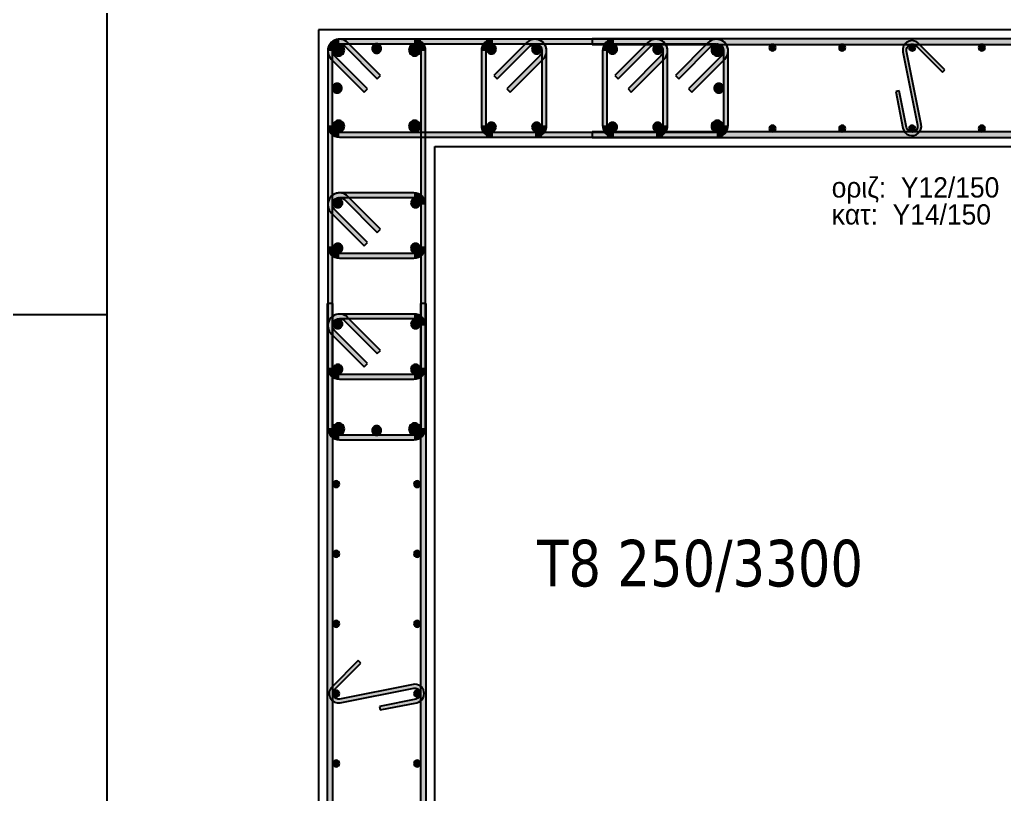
# Model space of a CAD drawing. Header units: millimetres. Extents: x -2171 to 1563, y -1758 to -1505.
# Drawn here: x -623.54 to -612.97, y -1612.28 to -1603.96 of the extents above; entities that cross this region are included whole.
import ezdxf

# ---------------------------------------------------------------- set-up
doc = ezdxf.new("R2010")
doc.units = ezdxf.units.MM
for name, color, linetype in [('Col_Det', 7, 'Continuous'), ('Col_Det_Fill', 7, 'Continuous'), ('Geo_Col_Pro_1', 7, 'Continuous'), ('pinakaki', 153, 'Continuous')]:
    doc.layers.add(name, color=color, linetype=linetype)
doc.styles.add('S1Arl22_b_934_161', font='arial.ttf', dxfattribs={"width": 0.933629, "height": 0.002175})
doc.styles.get("Standard").update_dxf_attribs({"font": 'tahoma.ttf'})

msp = doc.modelspace()

# ---------------------------------------------------------------- hatches: boundary and pattern name
at = {"layer": 'Col_Det_Fill'}
for color, points in [(252, [(-620.0562, -1604.2443), (-620.0209, -1604.2089, 0.6681786), (-620.2343, -1604.2973), (-620.1843, -1604.2973, -0.6681786)]), (252, [(-620.1093, -1604.2223), (-620.1093, -1604.1723, 0.6681786), (-620.1977, -1604.3857), (-620.1623, -1604.3504, -0.6681786)]), (252, [(-620.1093, -1604.2223), (-620.1093, -1604.1723, 0.4142136), (-620.2343, -1604.2973), (-620.1843, -1604.2973, -0.4142136)]), (12, [(-620.1181, -1604.226, 0.4142136), (-620.1806, -1604.2885, 0.4142136), (-620.1181, -1604.351, 0.4142136), (-620.0556, -1604.2885, 0.4142136)]), (252, [(-619.3093, -1604.2223), (-619.3093, -1604.1723), (-620.1093, -1604.1723), (-620.1093, -1604.2223)]), (252, [(-616.0593, -1604.2223), (-616.0593, -1604.1723), (-620.1093, -1604.1723), (-620.1093, -1604.2223)]), (252, [(-619.7027, -1604.5978), (-619.6673, -1604.5625), (-620.0209, -1604.2089), (-620.0562, -1604.2443)]), (133, [(-619.7093, -1604.2223, 0.4142136), (-619.7593, -1604.2723, 0.4142136), (-619.7093, -1604.3223, 0.4142136), (-619.6593, -1604.2723, 0.4142136)]), (12, [(-619.3004, -1604.226, 0.4142136), (-619.3629, -1604.2885, 0.4142136), (-619.3004, -1604.351, 0.4142136), (-619.2379, -1604.2885, 0.4142136)]), (252, [(-619.2343, -1604.2973), (-619.1843, -1604.2973, 0.4142136), (-619.3093, -1604.1723), (-619.3093, -1604.2223, -0.4142136)]), (252, [(-618.4593, -1604.2223), (-618.4593, -1604.1723, 0.4142136), (-618.5843, -1604.2973), (-618.5343, -1604.2973, -0.4142136)]), (56, [(-618.477, -1604.2297, 0.4142136), (-618.527, -1604.2797, 0.4142136), (-618.477, -1604.3297, 0.4142136), (-618.427, -1604.2797, 0.4142136)]), (252, [(-618.0093, -1604.2223), (-618.0093, -1604.1723), (-618.4593, -1604.1723), (-618.4593, -1604.2223)]), (252, [(-618.0623, -1604.2443), (-618.0977, -1604.2089), (-618.4512, -1604.5625), (-618.4159, -1604.5978)]), (252, [(-617.9343, -1604.2973), (-617.8843, -1604.2973, 0.6681786), (-618.0977, -1604.2089), (-618.0623, -1604.2443, -0.6681786)]), (56, [(-617.9916, -1604.2297, 0.4142136), (-618.0416, -1604.2797, 0.4142136), (-617.9916, -1604.3297, 0.4142136), (-617.9416, -1604.2797, 0.4142136)]), (252, [(-617.9562, -1604.3504), (-617.9209, -1604.3857, 0.6681786), (-618.0093, -1604.1723), (-618.0093, -1604.2223, -0.6681786)]), (252, [(-610.5223, -1604.2273), (-610.5223, -1604.1673), (-617.3962, -1604.1673), (-617.3962, -1604.2273)]), (252, [(-617.1593, -1604.2223), (-617.1593, -1604.1723, 0.4142136), (-617.2843, -1604.2973), (-617.2343, -1604.2973, -0.4142136)]), (56, [(-617.177, -1604.2297, 0.4142136), (-617.227, -1604.2797, 0.4142136), (-617.177, -1604.3297, 0.4142136), (-617.127, -1604.2797, 0.4142136)]), (252, [(-616.7093, -1604.2223), (-616.7093, -1604.1723), (-617.1593, -1604.1723), (-617.1593, -1604.2223)]), (252, [(-616.7623, -1604.2443), (-616.7977, -1604.2089), (-617.1512, -1604.5625), (-617.1159, -1604.5978)]), (252, [(-616.6343, -1604.2973), (-616.5843, -1604.2973, 0.6681786), (-616.7977, -1604.2089), (-616.7623, -1604.2443, -0.6681786)]), (56, [(-616.6916, -1604.2297, 0.4142136), (-616.7416, -1604.2797, 0.4142136), (-616.6916, -1604.3297, 0.4142136), (-616.6416, -1604.2797, 0.4142136)]), (252, [(-616.6562, -1604.3504), (-616.6209, -1604.3857, 0.6681786), (-616.7093, -1604.1723), (-616.7093, -1604.2223, -0.6681786)]), (252, [(-616.1123, -1604.2443), (-616.1477, -1604.2089), (-616.5012, -1604.5625), (-616.4659, -1604.5978)]), (252, [(-615.9843, -1604.2973), (-615.9343, -1604.2973, 0.6681786), (-616.1477, -1604.2089), (-616.1123, -1604.2443, -0.6681786)]), (12, [(-616.0504, -1604.226, 0.4142136), (-616.1129, -1604.2885, 0.4142136), (-616.0504, -1604.351, 0.4142136), (-615.9879, -1604.2885, 0.4142136)]), (252, [(-616.0062, -1604.3504), (-615.9709, -1604.3857, 0.6681786), (-616.0593, -1604.1723), (-616.0593, -1604.2223, -0.6681786)]), (133, [(-615.4939, -1604.2623, 0.4142136), (-615.4589, -1604.2973, 0.4142136), (-615.4239, -1604.2623, 0.4142136), (-615.4589, -1604.2273, 0.4142136)]), (133, [(-614.7441, -1604.2623, 0.4142136), (-614.7091, -1604.2973, 0.4142136), (-614.6741, -1604.2623, 0.4142136), (-614.7091, -1604.2273, 0.4142136)]), (252, [(-614.0574, -1604.3068), (-614.0181, -1604.299, -0.741663), (-613.9169, -1604.2449), (-613.8886, -1604.2166, 0.741663)]), (133, [(-613.9943, -1604.2623, 0.4142136), (-613.9593, -1604.2973, 0.4142136), (-613.9243, -1604.2623, 0.4142136), (-613.9593, -1604.2273, 0.4142136)]), (252, [(-613.8886, -1604.2166), (-613.9169, -1604.2449), (-613.634, -1604.5277), (-613.6057, -1604.4995)]), (133, [(-613.2445, -1604.2623, 0.4142136), (-613.2095, -1604.2973, 0.4142136), (-613.1745, -1604.2623, 0.4142136), (-613.2095, -1604.2273, 0.4142136)]), (252, [(-620.1843, -1604.2973), (-620.2343, -1604.2973), (-620.2343, -1608.3473), (-620.1843, -1608.3473)]), (252, [(-620.1843, -1604.2973), (-620.2343, -1604.2973), (-620.2343, -1605.0973), (-620.1843, -1605.0973)]), (252, [(-620.1623, -1604.3504), (-620.1977, -1604.3857), (-619.8441, -1604.7393), (-619.8088, -1604.7039)]), (252, [(-619.2343, -1608.3473), (-619.1843, -1608.3473), (-619.1843, -1604.2973), (-619.2343, -1604.2973)]), (252, [(-618.5343, -1604.2973), (-618.5843, -1604.2973), (-618.5843, -1605.0973), (-618.5343, -1605.0973)]), (252, [(-618.3098, -1604.7039), (-618.2744, -1604.7393), (-617.9209, -1604.3857), (-617.9562, -1604.3504)]), (252, [(-617.9343, -1605.0973), (-617.8843, -1605.0973), (-617.8843, -1604.2973), (-617.9343, -1604.2973)]), (252, [(-617.2343, -1604.2973), (-617.2843, -1604.2973), (-617.2843, -1605.0973), (-617.2343, -1605.0973)]), (252, [(-617.0098, -1604.7039), (-616.9744, -1604.7393), (-616.6209, -1604.3857), (-616.6562, -1604.3504)]), (252, [(-616.6343, -1605.0973), (-616.5843, -1605.0973), (-616.5843, -1604.2973), (-616.6343, -1604.2973)]), (252, [(-616.3598, -1604.7039), (-616.3244, -1604.7393), (-615.9709, -1604.3857), (-616.0062, -1604.3504)]), (252, [(-615.9843, -1605.0973), (-615.9343, -1605.0973), (-615.9343, -1604.2973), (-615.9843, -1604.2973)]), (252, [(-613.9004, -1605.0956), (-613.8612, -1605.0878), (-614.0181, -1604.299), (-614.0574, -1604.3068)]), (133, [(-620.1343, -1604.6473, 0.4142136), (-620.1843, -1604.6973, 0.4142136), (-620.1343, -1604.7473, 0.4142136), (-620.0843, -1604.6973, 0.4142136)]), (133, [(-616.0343, -1604.6473, 0.4142136), (-616.0843, -1604.6973, 0.4142136), (-616.0343, -1604.7473, 0.4142136), (-615.9843, -1604.6973, 0.4142136)]), (252, [(-614.0962, -1604.7267), (-614.1354, -1604.7345), (-614.0574, -1605.1268), (-614.0181, -1605.119)]), (12, [(-620.1181, -1605.0437, 0.4142136), (-620.1806, -1605.1062, 0.4142136), (-620.1181, -1605.1687, 0.4142136), (-620.0556, -1605.1062, 0.4142136)]), (12, [(-619.3004, -1605.0437, 0.4142136), (-619.3629, -1605.1062, 0.4142136), (-619.3004, -1605.1687, 0.4142136), (-619.2379, -1605.1062, 0.4142136)]), (56, [(-618.477, -1605.065, 0.4142136), (-618.527, -1605.115, 0.4142136), (-618.477, -1605.165, 0.4142136), (-618.427, -1605.115, 0.4142136)]), (56, [(-617.9916, -1605.065, 0.4142136), (-618.0416, -1605.115, 0.4142136), (-617.9916, -1605.165, 0.4142136), (-617.9416, -1605.115, 0.4142136)]), (56, [(-617.177, -1605.065, 0.4142136), (-617.227, -1605.115, 0.4142136), (-617.177, -1605.165, 0.4142136), (-617.127, -1605.115, 0.4142136)]), (56, [(-616.6916, -1605.065, 0.4142136), (-616.7416, -1605.115, 0.4142136), (-616.6916, -1605.165, 0.4142136), (-616.6416, -1605.115, 0.4142136)]), (12, [(-616.0504, -1605.0437, 0.4142136), (-616.1129, -1605.1062, 0.4142136), (-616.0504, -1605.1687, 0.4142136), (-615.9879, -1605.1062, 0.4142136)]), (252, [(-614.0181, -1605.119), (-614.0574, -1605.1268, 1), (-613.8612, -1605.0878), (-613.9004, -1605.0956, -1)]), (252, [(-620.1843, -1605.0973), (-620.2343, -1605.0973, 0.4142136), (-620.1093, -1605.2223), (-620.1093, -1605.1723, -0.4142136)]), (252, [(-620.1093, -1605.1723), (-620.1093, -1605.2223), (-616.0593, -1605.2223), (-616.0593, -1605.1723)]), (252, [(-618.5343, -1605.0973), (-618.5843, -1605.0973, 0.4142136), (-618.4593, -1605.2223), (-618.4593, -1605.1723, -0.4142136)]), (252, [(-618.4593, -1605.1723), (-618.4593, -1605.2223), (-618.0093, -1605.2223), (-618.0093, -1605.1723)]), (252, [(-618.0093, -1605.1723), (-618.0093, -1605.2223, 0.4142136), (-617.8843, -1605.0973), (-617.9343, -1605.0973, -0.4142136)]), (252, [(-617.3962, -1605.1673), (-617.3962, -1605.2273), (-610.5223, -1605.2273), (-610.5223, -1605.1673)]), (252, [(-617.2343, -1605.0973), (-617.2843, -1605.0973, 0.4142136), (-617.1593, -1605.2223), (-617.1593, -1605.1723, -0.4142136)]), (252, [(-617.1593, -1605.1723), (-617.1593, -1605.2223), (-616.7093, -1605.2223), (-616.7093, -1605.1723)]), (252, [(-616.7093, -1605.1723), (-616.7093, -1605.2223, 0.4142136), (-616.5843, -1605.0973), (-616.6343, -1605.0973, -0.4142136)]), (252, [(-616.0593, -1605.1723), (-616.0593, -1605.2223, 0.4142136), (-615.9343, -1605.0973), (-615.9843, -1605.0973, -0.4142136)]), (133, [(-615.4939, -1605.1323, 0.4142136), (-615.4589, -1605.1673, 0.4142136), (-615.4239, -1605.1323, 0.4142136), (-615.4589, -1605.0973, 0.4142136)]), (133, [(-614.7441, -1605.1323, 0.4142136), (-614.7091, -1605.1673, 0.4142136), (-614.6741, -1605.1323, 0.4142136), (-614.7091, -1605.0973, 0.4142136)]), (133, [(-613.9943, -1605.1323, 0.4142136), (-613.9593, -1605.1673, 0.4142136), (-613.9243, -1605.1323, 0.4142136), (-613.9593, -1605.0973, 0.4142136)]), (133, [(-613.2445, -1605.1323, 0.4142136), (-613.2095, -1605.1673, 0.4142136), (-613.1745, -1605.1323, 0.4142136), (-613.2095, -1605.0973, 0.4142136)]), (252, [(-620.0562, -1605.8943), (-620.0209, -1605.8589, 0.6681786), (-620.2343, -1605.9473), (-620.1843, -1605.9473, -0.6681786)]), (252, [(-620.1093, -1605.8723), (-620.1093, -1605.8223, 0.6681786), (-620.1977, -1606.0357), (-620.1623, -1606.0004, -0.6681786)]), (252, [(-619.3093, -1605.8723), (-619.3093, -1605.8223), (-620.1093, -1605.8223), (-620.1093, -1605.8723)]), (252, [(-619.2343, -1605.9473), (-619.1843, -1605.9473, 0.4142136), (-619.3093, -1605.8223), (-619.3093, -1605.8723, -0.4142136)]), (56, [(-620.127, -1605.8797, 0.4142136), (-620.177, -1605.9297, 0.4142136), (-620.127, -1605.9797, 0.4142136), (-620.077, -1605.9297, 0.4142136)]), (252, [(-619.7027, -1606.2478), (-619.6673, -1606.2125), (-620.0209, -1605.8589), (-620.0562, -1605.8943)]), (56, [(-619.2916, -1605.8797, 0.4142136), (-619.3416, -1605.9297, 0.4142136), (-619.2916, -1605.9797, 0.4142136), (-619.2416, -1605.9297, 0.4142136)]), (252, [(-620.1843, -1605.9473), (-620.2343, -1605.9473), (-620.2343, -1606.3973), (-620.1843, -1606.3973)]), (252, [(-620.1623, -1606.0004), (-620.1977, -1606.0357), (-619.8441, -1606.3893), (-619.8088, -1606.3539)]), (252, [(-619.2343, -1606.3973), (-619.1843, -1606.3973), (-619.1843, -1605.9473), (-619.2343, -1605.9473)]), (56, [(-620.127, -1606.365, 0.4142136), (-620.177, -1606.415, 0.4142136), (-620.127, -1606.465, 0.4142136), (-620.077, -1606.415, 0.4142136)]), (56, [(-619.2916, -1606.365, 0.4142136), (-619.3416, -1606.415, 0.4142136), (-619.2916, -1606.465, 0.4142136), (-619.2416, -1606.415, 0.4142136)]), (252, [(-620.1843, -1606.3973), (-620.2343, -1606.3973, 0.4142136), (-620.1093, -1606.5223), (-620.1093, -1606.4723, -0.4142136)]), (252, [(-619.3093, -1606.4723), (-619.3093, -1606.5223, 0.4142136), (-619.1843, -1606.3973), (-619.2343, -1606.3973, -0.4142136)]), (252, [(-620.1093, -1606.4723), (-620.1093, -1606.5223), (-619.3093, -1606.5223), (-619.3093, -1606.4723)]), (252, [(-620.1793, -1607.0104), (-620.2393, -1607.0104), (-620.2393, -1617.6343), (-620.1793, -1617.6343)]), (252, [(-619.2393, -1617.6343), (-619.1793, -1617.6343), (-619.1793, -1607.0104), (-619.2393, -1607.0104)]), (252, [(-620.0562, -1607.1943), (-620.0209, -1607.1589, 0.6681786), (-620.2343, -1607.2473), (-620.1843, -1607.2473, -0.6681786)]), (252, [(-620.1093, -1607.1723), (-620.1093, -1607.1223, 0.6681786), (-620.1977, -1607.3357), (-620.1623, -1607.3004, -0.6681786)]), (56, [(-620.127, -1607.1797, 0.4142136), (-620.177, -1607.2297, 0.4142136), (-620.127, -1607.2797, 0.4142136), (-620.077, -1607.2297, 0.4142136)]), (252, [(-619.3093, -1607.1723), (-619.3093, -1607.1223), (-620.1093, -1607.1223), (-620.1093, -1607.1723)]), (252, [(-619.7027, -1607.5478), (-619.6673, -1607.5125), (-620.0209, -1607.1589), (-620.0562, -1607.1943)]), (56, [(-619.2916, -1607.1797, 0.4142136), (-619.3416, -1607.2297, 0.4142136), (-619.2916, -1607.2797, 0.4142136), (-619.2416, -1607.2297, 0.4142136)]), (252, [(-619.2343, -1607.2473), (-619.1843, -1607.2473, 0.4142136), (-619.3093, -1607.1223), (-619.3093, -1607.1723, -0.4142136)]), (252, [(-620.1843, -1607.2473), (-620.2343, -1607.2473), (-620.2343, -1607.6973), (-620.1843, -1607.6973)]), (252, [(-620.1623, -1607.3004), (-620.1977, -1607.3357), (-619.8441, -1607.6893), (-619.8088, -1607.6539)]), (252, [(-619.2343, -1607.6973), (-619.1843, -1607.6973), (-619.1843, -1607.2473), (-619.2343, -1607.2473)]), (252, [(-620.1843, -1607.6973), (-620.2343, -1607.6973, 0.4142136), (-620.1093, -1607.8223), (-620.1093, -1607.7723, -0.4142136)]), (56, [(-620.127, -1607.665, 0.4142136), (-620.177, -1607.715, 0.4142136), (-620.127, -1607.765, 0.4142136), (-620.077, -1607.715, 0.4142136)]), (56, [(-619.2916, -1607.665, 0.4142136), (-619.3416, -1607.715, 0.4142136), (-619.2916, -1607.765, 0.4142136), (-619.2416, -1607.715, 0.4142136)]), (252, [(-619.3093, -1607.7723), (-619.3093, -1607.8223, 0.4142136), (-619.1843, -1607.6973), (-619.2343, -1607.6973, -0.4142136)]), (252, [(-620.1093, -1607.7723), (-620.1093, -1607.8223), (-619.3093, -1607.8223), (-619.3093, -1607.7723)]), (252, [(-620.1843, -1608.3473), (-620.2343, -1608.3473, 0.4142136), (-620.1093, -1608.4723), (-620.1093, -1608.4223, -0.4142136)]), (12, [(-620.1181, -1608.2937, 0.4142136), (-620.1806, -1608.3562, 0.4142136), (-620.1181, -1608.4187, 0.4142136), (-620.0556, -1608.3562, 0.4142136)]), (133, [(-619.7093, -1608.3223, 0.4142136), (-619.7593, -1608.3723, 0.4142136), (-619.7093, -1608.4223, 0.4142136), (-619.6593, -1608.3723, 0.4142136)]), (12, [(-619.3004, -1608.2937, 0.4142136), (-619.3629, -1608.3562, 0.4142136), (-619.3004, -1608.4187, 0.4142136), (-619.2379, -1608.3562, 0.4142136)]), (252, [(-619.3093, -1608.4223), (-619.3093, -1608.4723, 0.4142136), (-619.1843, -1608.3473), (-619.2343, -1608.3473, -0.4142136)]), (252, [(-620.1093, -1608.4223), (-620.1093, -1608.4723), (-619.3093, -1608.4723), (-619.3093, -1608.4223)]), (133, [(-620.1443, -1608.9828, 0.4142136), (-620.1093, -1608.9478, 0.4142136), (-620.1443, -1608.9128, 0.4142136), (-620.1793, -1608.9478, 0.4142136)]), (133, [(-619.2743, -1608.9828, 0.4142136), (-619.2393, -1608.9478, 0.4142136), (-619.2743, -1608.9128, 0.4142136), (-619.3093, -1608.9478, 0.4142136)]), (133, [(-620.1443, -1609.7327, 0.4142136), (-620.1093, -1609.6977, 0.4142136), (-620.1443, -1609.6627, 0.4142136), (-620.1793, -1609.6977, 0.4142136)]), (133, [(-619.2743, -1609.7327, 0.4142136), (-619.2393, -1609.6977, 0.4142136), (-619.2743, -1609.6627, 0.4142136), (-619.3093, -1609.6977, 0.4142136)]), (133, [(-620.1443, -1610.4826, 0.4142136), (-620.1093, -1610.4476, 0.4142136), (-620.1443, -1610.4126, 0.4142136), (-620.1793, -1610.4476, 0.4142136)]), (133, [(-619.2743, -1610.4826, 0.4142136), (-619.2393, -1610.4476, 0.4142136), (-619.2743, -1610.4126, 0.4142136), (-619.3093, -1610.4476, 0.4142136)]), (252, [(-620.19, -1611.1268), (-620.1617, -1611.1551), (-619.8789, -1610.8722), (-619.9071, -1610.8439)]), (252, [(-619.311, -1611.1386), (-619.3188, -1611.0994), (-620.1076, -1611.2563), (-620.0998, -1611.2956)]), (252, [(-619.2876, -1611.2563), (-619.2798, -1611.2956, 1), (-619.3188, -1611.0994), (-619.311, -1611.1386, -1)]), (252, [(-620.0998, -1611.2956), (-620.1076, -1611.2563, -0.741663), (-620.1617, -1611.1551), (-620.19, -1611.1268, 0.741663)]), (133, [(-620.1443, -1611.2325, 0.4142136), (-620.1093, -1611.1975, 0.4142136), (-620.1443, -1611.1625, 0.4142136), (-620.1793, -1611.1975, 0.4142136)]), (133, [(-619.2743, -1611.2325, 0.4142136), (-619.2393, -1611.1975, 0.4142136), (-619.2743, -1611.1625, 0.4142136), (-619.3093, -1611.1975, 0.4142136)]), (252, [(-619.6799, -1611.3344), (-619.6721, -1611.3736), (-619.2798, -1611.2956), (-619.2876, -1611.2563)]), (133, [(-620.1443, -1611.9824, 0.4142136), (-620.1093, -1611.9474, 0.4142136), (-620.1443, -1611.9124, 0.4142136), (-620.1793, -1611.9474, 0.4142136)]), (133, [(-619.2743, -1611.9824, 0.4142136), (-619.2393, -1611.9474, 0.4142136), (-619.2743, -1611.9124, 0.4142136), (-619.3093, -1611.9474, 0.4142136)])]:
    msp.add_hatch(color=color, dxfattribs=at).paths.add_polyline_path(points)

# ---------------------------------------------------------------- linework, layer by layer
at = {"layer": 'Col_Det', "color": 7}
for points in [[(-620.3343, -1604.0723), (-620.3343, -1620.5723)], [(-607.5843, -1604.0723), (-620.3343, -1604.0723)], [(-619.3093, -1604.1723), (-620.1093, -1604.1723)], [(-616.0593, -1604.1723), (-620.1093, -1604.1723)], [(-620.1093, -1604.2223), (-619.3093, -1604.2223)], [(-620.1093, -1604.2223), (-616.0593, -1604.2223)], [(-620.0562, -1604.2443), (-619.7027, -1604.5978)], [(-619.6673, -1604.5625), (-620.0209, -1604.2089)], [(-618.0093, -1604.1723), (-618.4593, -1604.1723)], [(-618.4593, -1604.2223), (-618.0093, -1604.2223)], [(-618.0977, -1604.2089), (-618.4512, -1604.5625)], [(-618.4159, -1604.5978), (-618.0623, -1604.2443)], [(-610.5223, -1604.1673), (-617.3962, -1604.1673)], [(-617.3962, -1604.1673), (-617.3962, -1604.2273)], [(-617.3962, -1604.2273), (-610.5223, -1604.2273)], [(-616.7093, -1604.1723), (-617.1593, -1604.1723)], [(-617.1593, -1604.2223), (-616.7093, -1604.2223)], [(-616.7977, -1604.2089), (-617.1512, -1604.5625)], [(-617.1159, -1604.5978), (-616.7623, -1604.2443)], [(-616.1477, -1604.2089), (-616.5012, -1604.5625)], [(-616.4659, -1604.5978), (-616.1123, -1604.2443)], [(-613.9169, -1604.2449), (-613.634, -1604.5277)], [(-613.6057, -1604.4995), (-613.8886, -1604.2166)], [(-620.2343, -1604.2973), (-620.2343, -1608.3473)], [(-620.2343, -1604.2973), (-620.2343, -1605.0973)], [(-620.1843, -1608.3473), (-620.1843, -1604.2973)], [(-620.1843, -1605.0973), (-620.1843, -1604.2973)], [(-619.8088, -1604.7039), (-620.1623, -1604.3504)], [(-619.2343, -1604.2973), (-619.2343, -1608.3473)], [(-619.1843, -1608.3473), (-619.1843, -1604.2973)], [(-618.5843, -1604.2973), (-618.5843, -1605.0973)], [(-618.5343, -1605.0973), (-618.5343, -1604.2973)], [(-617.9562, -1604.3504), (-618.3098, -1604.7039)], [(-617.9343, -1604.2973), (-617.9343, -1605.0973)], [(-617.8843, -1605.0973), (-617.8843, -1604.2973)], [(-617.2843, -1604.2973), (-617.2843, -1605.0973)], [(-617.2343, -1605.0973), (-617.2343, -1604.2973)], [(-616.6562, -1604.3504), (-617.0098, -1604.7039)], [(-616.6343, -1604.2973), (-616.6343, -1605.0973)], [(-616.5843, -1605.0973), (-616.5843, -1604.2973)], [(-616.0062, -1604.3504), (-616.3598, -1604.7039)], [(-615.9843, -1604.2973), (-615.9843, -1605.0973)], [(-615.9343, -1605.0973), (-615.9343, -1604.2973)], [(-614.0574, -1604.3068), (-613.9004, -1605.0956)], [(-613.8612, -1605.0878), (-614.0181, -1604.299)], [(-620.1977, -1604.3857), (-619.8441, -1604.7393)], [(-618.2744, -1604.7393), (-617.9209, -1604.3857)], [(-616.9744, -1604.7393), (-616.6209, -1604.3857)], [(-616.3244, -1604.7393), (-615.9709, -1604.3857)], [(-619.7027, -1604.5978), (-619.6673, -1604.5625)], [(-618.4512, -1604.5625), (-618.4159, -1604.5978)], [(-617.1512, -1604.5625), (-617.1159, -1604.5978)], [(-616.5012, -1604.5625), (-616.4659, -1604.5978)], [(-613.634, -1604.5277), (-613.6057, -1604.4995)], [(-619.8441, -1604.7393), (-619.8088, -1604.7039)], [(-618.3098, -1604.7039), (-618.2744, -1604.7393)], [(-617.0098, -1604.7039), (-616.9744, -1604.7393)], [(-616.3598, -1604.7039), (-616.3244, -1604.7393)], [(-614.0962, -1604.7267), (-614.1354, -1604.7345)], [(-614.1354, -1604.7345), (-614.0574, -1605.1268)], [(-614.0181, -1605.119), (-614.0962, -1604.7267)], [(-616.0593, -1605.1723), (-620.1093, -1605.1723)], [(-618.0093, -1605.1723), (-618.4593, -1605.1723)], [(-617.3962, -1605.1673), (-617.3962, -1605.2273)], [(-610.5223, -1605.1673), (-617.3962, -1605.1673)], [(-616.7093, -1605.1723), (-617.1593, -1605.1723)], [(-620.1093, -1605.2223), (-616.0593, -1605.2223)], [(-618.4593, -1605.2223), (-618.0093, -1605.2223)], [(-617.3962, -1605.2273), (-610.5223, -1605.2273)], [(-617.1593, -1605.2223), (-616.7093, -1605.2223)], [(-619.0843, -1620.5723), (-619.0843, -1605.3223)], [(-619.0843, -1605.3223), (-609.0843, -1605.3223)], [(-619.3093, -1605.8223), (-620.1093, -1605.8223)], [(-620.1093, -1605.8723), (-619.3093, -1605.8723)], [(-620.0562, -1605.8943), (-619.7027, -1606.2478)], [(-619.6673, -1606.2125), (-620.0209, -1605.8589)], [(-620.2343, -1605.9473), (-620.2343, -1606.3973)], [(-620.1977, -1606.0357), (-619.8441, -1606.3893)], [(-620.1843, -1606.3973), (-620.1843, -1605.9473)], [(-619.8088, -1606.3539), (-620.1623, -1606.0004)], [(-619.2343, -1605.9473), (-619.2343, -1606.3973)], [(-619.1843, -1606.3973), (-619.1843, -1605.9473)], [(-619.7027, -1606.2478), (-619.6673, -1606.2125)], [(-619.8441, -1606.3893), (-619.8088, -1606.3539)], [(-619.3093, -1606.4723), (-620.1093, -1606.4723)], [(-620.1093, -1606.5223), (-619.3093, -1606.5223)], [(-620.1793, -1607.0104), (-620.2393, -1607.0104)], [(-620.2393, -1607.0104), (-620.2393, -1617.6343)], [(-620.1793, -1617.6343), (-620.1793, -1607.0104)], [(-619.1793, -1607.0104), (-619.2393, -1607.0104)], [(-619.2393, -1607.0104), (-619.2393, -1617.6343)], [(-619.1793, -1617.6343), (-619.1793, -1607.0104)], [(-619.3093, -1607.1223), (-620.1093, -1607.1223)], [(-620.1093, -1607.1723), (-619.3093, -1607.1723)], [(-620.0562, -1607.1943), (-619.7027, -1607.5478)], [(-619.6673, -1607.5125), (-620.0209, -1607.1589)], [(-620.2343, -1607.2473), (-620.2343, -1607.6973)], [(-620.1843, -1607.6973), (-620.1843, -1607.2473)], [(-619.8088, -1607.6539), (-620.1623, -1607.3004)], [(-619.2343, -1607.2473), (-619.2343, -1607.6973)], [(-619.1843, -1607.6973), (-619.1843, -1607.2473)], [(-620.1977, -1607.3357), (-619.8441, -1607.6893)], [(-619.7027, -1607.5478), (-619.6673, -1607.5125)], [(-619.8441, -1607.6893), (-619.8088, -1607.6539)], [(-619.3093, -1607.7723), (-620.1093, -1607.7723)], [(-620.1093, -1607.8223), (-619.3093, -1607.8223)], [(-619.3093, -1608.4223), (-620.1093, -1608.4223)], [(-620.1093, -1608.4723), (-619.3093, -1608.4723)], [(-619.9071, -1610.8439), (-620.19, -1611.1268)], [(-620.1617, -1611.1551), (-619.8789, -1610.8722)], [(-619.8789, -1610.8722), (-619.9071, -1610.8439)], [(-619.3188, -1611.0994), (-620.1076, -1611.2563)], [(-620.0998, -1611.2956), (-619.311, -1611.1386)], [(-619.2876, -1611.2563), (-619.6799, -1611.3344)], [(-619.6799, -1611.3344), (-619.6721, -1611.3736)], [(-619.6721, -1611.3736), (-619.2798, -1611.2956)]]:
    msp.add_lwpolyline(points, dxfattribs=at)
for points in [[(-620.0209, -1604.2089, 0.6681786), (-620.2343, -1604.2973)], [(-620.1093, -1604.1723, 0.6681786), (-620.1977, -1604.3857)], [(-620.1093, -1604.1723, 0.4142136), (-620.2343, -1604.2973)], [(-620.1843, -1604.2973, -0.6681786), (-620.0562, -1604.2443, -0.6681786)], [(-620.1623, -1604.3504, -0.6681786), (-620.1093, -1604.2223, -0.6681786)], [(-620.1843, -1604.2973, -0.4142136), (-620.1093, -1604.2223, -0.4142136)], [(-620.1181, -1604.226, 0.4142136), (-620.1806, -1604.2885, 0.4142136)], [(-620.0556, -1604.2885, 0.4142136), (-620.1181, -1604.226, 0.4142136)], [(-619.7093, -1604.2223, 0.4142136), (-619.7593, -1604.2723, 0.4142136)], [(-619.6593, -1604.2723, 0.4142136), (-619.7093, -1604.2223, 0.4142136)], [(-619.3004, -1604.226, 0.4142136), (-619.3629, -1604.2885, 0.4142136)], [(-619.1843, -1604.2973, 0.4142136), (-619.3093, -1604.1723)], [(-619.3093, -1604.2223, -0.4142136), (-619.2343, -1604.2973, -0.4142136)], [(-619.2379, -1604.2885, 0.4142136), (-619.3004, -1604.226, 0.4142136)], [(-618.4593, -1604.1723, 0.4142136), (-618.5843, -1604.2973)], [(-618.5343, -1604.2973, -0.4142136), (-618.4593, -1604.2223, -0.4142136)], [(-618.477, -1604.2297, 0.4142136), (-618.527, -1604.2797, 0.4142136)], [(-618.427, -1604.2797, 0.4142136), (-618.477, -1604.2297, 0.4142136)], [(-617.8843, -1604.2973, 0.6681786), (-618.0977, -1604.2089)], [(-618.0623, -1604.2443, -0.6681786), (-617.9343, -1604.2973, -0.6681786)], [(-617.9916, -1604.2297, 0.4142136), (-618.0416, -1604.2797, 0.4142136)], [(-617.9209, -1604.3857, 0.6681786), (-618.0093, -1604.1723)], [(-618.0093, -1604.2223, -0.6681786), (-617.9562, -1604.3504, -0.6681786)], [(-617.9416, -1604.2797, 0.4142136), (-617.9916, -1604.2297, 0.4142136)], [(-617.1593, -1604.1723, 0.4142136), (-617.2843, -1604.2973)], [(-617.2343, -1604.2973, -0.4142136), (-617.1593, -1604.2223, -0.4142136)], [(-617.177, -1604.2297, 0.4142136), (-617.227, -1604.2797, 0.4142136)], [(-617.127, -1604.2797, 0.4142136), (-617.177, -1604.2297, 0.4142136)], [(-616.5843, -1604.2973, 0.6681786), (-616.7977, -1604.2089)], [(-616.7623, -1604.2443, -0.6681786), (-616.6343, -1604.2973, -0.6681786)], [(-616.6916, -1604.2297, 0.4142136), (-616.7416, -1604.2797, 0.4142136)], [(-616.6209, -1604.3857, 0.6681786), (-616.7093, -1604.1723)], [(-616.7093, -1604.2223, -0.6681786), (-616.6562, -1604.3504, -0.6681786)], [(-616.6416, -1604.2797, 0.4142136), (-616.6916, -1604.2297, 0.4142136)], [(-615.9343, -1604.2973, 0.6681786), (-616.1477, -1604.2089)], [(-616.0504, -1604.226, 0.4142136), (-616.1129, -1604.2885, 0.4142136)], [(-616.1123, -1604.2443, -0.6681786), (-615.9843, -1604.2973, -0.6681786)], [(-615.9709, -1604.3857, 0.6681786), (-616.0593, -1604.1723)], [(-616.0593, -1604.2223, -0.6681786), (-616.0062, -1604.3504, -0.6681786)], [(-615.9879, -1604.2885, 0.4142136), (-616.0504, -1604.226, 0.4142136)], [(-615.4589, -1604.2273, 0.4142136), (-615.4939, -1604.2623, 0.4142136)], [(-615.4239, -1604.2623, 0.4142136), (-615.4589, -1604.2273, 0.4142136)], [(-614.7091, -1604.2273, 0.4142136), (-614.7441, -1604.2623, 0.4142136)], [(-614.6741, -1604.2623, 0.4142136), (-614.7091, -1604.2273, 0.4142136)], [(-613.8886, -1604.2166, 0.741663), (-614.0574, -1604.3068, 0.741663)], [(-614.0181, -1604.299, -0.741663), (-613.9169, -1604.2449)], [(-613.9593, -1604.2273, 0.4142136), (-613.9943, -1604.2623, 0.4142136)], [(-613.9243, -1604.2623, 0.4142136), (-613.9593, -1604.2273, 0.4142136)], [(-613.2095, -1604.2273, 0.4142136), (-613.2445, -1604.2623, 0.4142136)], [(-613.1745, -1604.2623, 0.4142136), (-613.2095, -1604.2273, 0.4142136)], [(-620.1806, -1604.2885, 0.4142136), (-620.1181, -1604.351, 0.4142136)], [(-620.1181, -1604.351, 0.4142136), (-620.0556, -1604.2885, 0.4142136)], [(-619.7593, -1604.2723, 0.4142136), (-619.7093, -1604.3223, 0.4142136)], [(-619.7093, -1604.3223, 0.4142136), (-619.6593, -1604.2723, 0.4142136)], [(-619.3629, -1604.2885, 0.4142136), (-619.3004, -1604.351, 0.4142136)], [(-619.3004, -1604.351, 0.4142136), (-619.2379, -1604.2885, 0.4142136)], [(-618.527, -1604.2797, 0.4142136), (-618.477, -1604.3297, 0.4142136)], [(-618.477, -1604.3297, 0.4142136), (-618.427, -1604.2797, 0.4142136)], [(-618.0416, -1604.2797, 0.4142136), (-617.9916, -1604.3297, 0.4142136)], [(-617.9916, -1604.3297, 0.4142136), (-617.9416, -1604.2797, 0.4142136)], [(-617.227, -1604.2797, 0.4142136), (-617.177, -1604.3297, 0.4142136)], [(-617.177, -1604.3297, 0.4142136), (-617.127, -1604.2797, 0.4142136)], [(-616.7416, -1604.2797, 0.4142136), (-616.6916, -1604.3297, 0.4142136)], [(-616.6916, -1604.3297, 0.4142136), (-616.6416, -1604.2797, 0.4142136)], [(-616.1129, -1604.2885, 0.4142136), (-616.0504, -1604.351, 0.4142136)], [(-616.0504, -1604.351, 0.4142136), (-615.9879, -1604.2885, 0.4142136)], [(-615.4939, -1604.2623, 0.4142136), (-615.4589, -1604.2973, 0.4142136)], [(-615.4589, -1604.2973, 0.4142136), (-615.4239, -1604.2623, 0.4142136)], [(-614.7441, -1604.2623, 0.4142136), (-614.7091, -1604.2973, 0.4142136)], [(-614.7091, -1604.2973, 0.4142136), (-614.6741, -1604.2623, 0.4142136)], [(-613.9943, -1604.2623, 0.4142136), (-613.9593, -1604.2973, 0.4142136)], [(-613.9593, -1604.2973, 0.4142136), (-613.9243, -1604.2623, 0.4142136)], [(-613.2445, -1604.2623, 0.4142136), (-613.2095, -1604.2973, 0.4142136)], [(-613.2095, -1604.2973, 0.4142136), (-613.1745, -1604.2623, 0.4142136)], [(-620.1343, -1604.6473, 0.4142136), (-620.1843, -1604.6973, 0.4142136)], [(-620.0843, -1604.6973, 0.4142136), (-620.1343, -1604.6473, 0.4142136)], [(-616.0343, -1604.6473, 0.4142136), (-616.0843, -1604.6973, 0.4142136)], [(-615.9843, -1604.6973, 0.4142136), (-616.0343, -1604.6473, 0.4142136)], [(-620.1843, -1604.6973, 0.4142136), (-620.1343, -1604.7473, 0.4142136)], [(-620.1343, -1604.7473, 0.4142136), (-620.0843, -1604.6973, 0.4142136)], [(-616.0843, -1604.6973, 0.4142136), (-616.0343, -1604.7473, 0.4142136)], [(-616.0343, -1604.7473, 0.4142136), (-615.9843, -1604.6973, 0.4142136)], [(-620.1181, -1605.0437, 0.4142136), (-620.1806, -1605.1062, 0.4142136)], [(-620.0556, -1605.1062, 0.4142136), (-620.1181, -1605.0437, 0.4142136)], [(-619.3004, -1605.0437, 0.4142136), (-619.3629, -1605.1062, 0.4142136)], [(-619.2379, -1605.1062, 0.4142136), (-619.3004, -1605.0437, 0.4142136)], [(-618.477, -1605.065, 0.4142136), (-618.527, -1605.115, 0.4142136)], [(-618.427, -1605.115, 0.4142136), (-618.477, -1605.065, 0.4142136)], [(-617.9916, -1605.065, 0.4142136), (-618.0416, -1605.115, 0.4142136)], [(-617.9416, -1605.115, 0.4142136), (-617.9916, -1605.065, 0.4142136)], [(-617.177, -1605.065, 0.4142136), (-617.227, -1605.115, 0.4142136)], [(-617.127, -1605.115, 0.4142136), (-617.177, -1605.065, 0.4142136)], [(-616.6916, -1605.065, 0.4142136), (-616.7416, -1605.115, 0.4142136)], [(-616.6416, -1605.115, 0.4142136), (-616.6916, -1605.065, 0.4142136)], [(-616.0504, -1605.0437, 0.4142136), (-616.1129, -1605.1062, 0.4142136)], [(-615.9879, -1605.1062, 0.4142136), (-616.0504, -1605.0437, 0.4142136)], [(-614.0574, -1605.1268, 1), (-613.8612, -1605.0878)], [(-613.9004, -1605.0956, -1), (-614.0181, -1605.119, -1)], [(-620.2343, -1605.0973, 0.4142136), (-620.1093, -1605.2223)], [(-620.1093, -1605.1723, -0.4142136), (-620.1843, -1605.0973, -0.4142136)], [(-620.1806, -1605.1062, 0.4142136), (-620.1181, -1605.1687, 0.4142136)], [(-620.1181, -1605.1687, 0.4142136), (-620.0556, -1605.1062, 0.4142136)], [(-619.3629, -1605.1062, 0.4142136), (-619.3004, -1605.1687, 0.4142136)], [(-619.3004, -1605.1687, 0.4142136), (-619.2379, -1605.1062, 0.4142136)], [(-618.5843, -1605.0973, 0.4142136), (-618.4593, -1605.2223)], [(-618.4593, -1605.1723, -0.4142136), (-618.5343, -1605.0973, -0.4142136)], [(-618.527, -1605.115, 0.4142136), (-618.477, -1605.165, 0.4142136)], [(-618.477, -1605.165, 0.4142136), (-618.427, -1605.115, 0.4142136)], [(-618.0416, -1605.115, 0.4142136), (-617.9916, -1605.165, 0.4142136)], [(-618.0093, -1605.2223, 0.4142136), (-617.8843, -1605.0973)], [(-617.9343, -1605.0973, -0.4142136), (-618.0093, -1605.1723, -0.4142136)], [(-617.9916, -1605.165, 0.4142136), (-617.9416, -1605.115, 0.4142136)], [(-617.2843, -1605.0973, 0.4142136), (-617.1593, -1605.2223)], [(-617.1593, -1605.1723, -0.4142136), (-617.2343, -1605.0973, -0.4142136)], [(-617.227, -1605.115, 0.4142136), (-617.177, -1605.165, 0.4142136)], [(-617.177, -1605.165, 0.4142136), (-617.127, -1605.115, 0.4142136)], [(-616.7416, -1605.115, 0.4142136), (-616.6916, -1605.165, 0.4142136)], [(-616.7093, -1605.2223, 0.4142136), (-616.5843, -1605.0973)], [(-616.6343, -1605.0973, -0.4142136), (-616.7093, -1605.1723, -0.4142136)], [(-616.6916, -1605.165, 0.4142136), (-616.6416, -1605.115, 0.4142136)], [(-616.1129, -1605.1062, 0.4142136), (-616.0504, -1605.1687, 0.4142136)], [(-616.0593, -1605.2223, 0.4142136), (-615.9343, -1605.0973)], [(-615.9843, -1605.0973, -0.4142136), (-616.0593, -1605.1723, -0.4142136)], [(-616.0504, -1605.1687, 0.4142136), (-615.9879, -1605.1062, 0.4142136)], [(-615.4589, -1605.0973, 0.4142136), (-615.4939, -1605.1323, 0.4142136)], [(-615.4939, -1605.1323, 0.4142136), (-615.4589, -1605.1673, 0.4142136)], [(-615.4239, -1605.1323, 0.4142136), (-615.4589, -1605.0973, 0.4142136)], [(-615.4589, -1605.1673, 0.4142136), (-615.4239, -1605.1323, 0.4142136)], [(-614.7091, -1605.0973, 0.4142136), (-614.7441, -1605.1323, 0.4142136)], [(-614.7441, -1605.1323, 0.4142136), (-614.7091, -1605.1673, 0.4142136)], [(-614.6741, -1605.1323, 0.4142136), (-614.7091, -1605.0973, 0.4142136)], [(-614.7091, -1605.1673, 0.4142136), (-614.6741, -1605.1323, 0.4142136)], [(-613.9593, -1605.0973, 0.4142136), (-613.9943, -1605.1323, 0.4142136)], [(-613.9943, -1605.1323, 0.4142136), (-613.9593, -1605.1673, 0.4142136)], [(-613.9243, -1605.1323, 0.4142136), (-613.9593, -1605.0973, 0.4142136)], [(-613.9593, -1605.1673, 0.4142136), (-613.9243, -1605.1323, 0.4142136)], [(-613.2095, -1605.0973, 0.4142136), (-613.2445, -1605.1323, 0.4142136)], [(-613.2445, -1605.1323, 0.4142136), (-613.2095, -1605.1673, 0.4142136)], [(-613.1745, -1605.1323, 0.4142136), (-613.2095, -1605.0973, 0.4142136)], [(-613.2095, -1605.1673, 0.4142136), (-613.1745, -1605.1323, 0.4142136)], [(-620.0209, -1605.8589, 0.6681786), (-620.2343, -1605.9473)], [(-620.1093, -1605.8223, 0.6681786), (-620.1977, -1606.0357)], [(-619.1843, -1605.9473, 0.4142136), (-619.3093, -1605.8223)], [(-620.1843, -1605.9473, -0.6681786), (-620.0562, -1605.8943, -0.6681786)], [(-620.1623, -1606.0004, -0.6681786), (-620.1093, -1605.8723, -0.6681786)], [(-620.127, -1605.8797, 0.4142136), (-620.177, -1605.9297, 0.4142136)], [(-620.177, -1605.9297, 0.4142136), (-620.127, -1605.9797, 0.4142136)], [(-620.077, -1605.9297, 0.4142136), (-620.127, -1605.8797, 0.4142136)], [(-620.127, -1605.9797, 0.4142136), (-620.077, -1605.9297, 0.4142136)], [(-619.2916, -1605.8797, 0.4142136), (-619.3416, -1605.9297, 0.4142136)], [(-619.3416, -1605.9297, 0.4142136), (-619.2916, -1605.9797, 0.4142136)], [(-619.3093, -1605.8723, -0.4142136), (-619.2343, -1605.9473, -0.4142136)], [(-619.2416, -1605.9297, 0.4142136), (-619.2916, -1605.8797, 0.4142136)], [(-619.2916, -1605.9797, 0.4142136), (-619.2416, -1605.9297, 0.4142136)], [(-620.127, -1606.365, 0.4142136), (-620.177, -1606.415, 0.4142136)], [(-620.077, -1606.415, 0.4142136), (-620.127, -1606.365, 0.4142136)], [(-619.2916, -1606.365, 0.4142136), (-619.3416, -1606.415, 0.4142136)], [(-619.2416, -1606.415, 0.4142136), (-619.2916, -1606.365, 0.4142136)], [(-620.2343, -1606.3973, 0.4142136), (-620.1093, -1606.5223)], [(-620.1093, -1606.4723, -0.4142136), (-620.1843, -1606.3973, -0.4142136)], [(-620.177, -1606.415, 0.4142136), (-620.127, -1606.465, 0.4142136)], [(-620.127, -1606.465, 0.4142136), (-620.077, -1606.415, 0.4142136)], [(-619.3416, -1606.415, 0.4142136), (-619.2916, -1606.465, 0.4142136)], [(-619.3093, -1606.5223, 0.4142136), (-619.1843, -1606.3973)], [(-619.2343, -1606.3973, -0.4142136), (-619.3093, -1606.4723, -0.4142136)], [(-619.2916, -1606.465, 0.4142136), (-619.2416, -1606.415, 0.4142136)], [(-620.0209, -1607.1589, 0.6681786), (-620.2343, -1607.2473)], [(-620.1093, -1607.1223, 0.6681786), (-620.1977, -1607.3357)], [(-620.1843, -1607.2473, -0.6681786), (-620.0562, -1607.1943, -0.6681786)], [(-620.1623, -1607.3004, -0.6681786), (-620.1093, -1607.1723, -0.6681786)], [(-620.127, -1607.1797, 0.4142136), (-620.177, -1607.2297, 0.4142136)], [(-620.077, -1607.2297, 0.4142136), (-620.127, -1607.1797, 0.4142136)], [(-619.2916, -1607.1797, 0.4142136), (-619.3416, -1607.2297, 0.4142136)], [(-619.1843, -1607.2473, 0.4142136), (-619.3093, -1607.1223)], [(-619.3093, -1607.1723, -0.4142136), (-619.2343, -1607.2473, -0.4142136)], [(-619.2416, -1607.2297, 0.4142136), (-619.2916, -1607.1797, 0.4142136)], [(-620.177, -1607.2297, 0.4142136), (-620.127, -1607.2797, 0.4142136)], [(-620.127, -1607.2797, 0.4142136), (-620.077, -1607.2297, 0.4142136)], [(-619.3416, -1607.2297, 0.4142136), (-619.2916, -1607.2797, 0.4142136)], [(-619.2916, -1607.2797, 0.4142136), (-619.2416, -1607.2297, 0.4142136)], [(-620.2343, -1607.6973, 0.4142136), (-620.1093, -1607.8223)], [(-620.1093, -1607.7723, -0.4142136), (-620.1843, -1607.6973, -0.4142136)], [(-620.127, -1607.665, 0.4142136), (-620.177, -1607.715, 0.4142136)], [(-620.177, -1607.715, 0.4142136), (-620.127, -1607.765, 0.4142136)], [(-620.077, -1607.715, 0.4142136), (-620.127, -1607.665, 0.4142136)], [(-620.127, -1607.765, 0.4142136), (-620.077, -1607.715, 0.4142136)], [(-619.2916, -1607.665, 0.4142136), (-619.3416, -1607.715, 0.4142136)], [(-619.3416, -1607.715, 0.4142136), (-619.2916, -1607.765, 0.4142136)], [(-619.3093, -1607.8223, 0.4142136), (-619.1843, -1607.6973)], [(-619.2343, -1607.6973, -0.4142136), (-619.3093, -1607.7723, -0.4142136)], [(-619.2416, -1607.715, 0.4142136), (-619.2916, -1607.665, 0.4142136)], [(-619.2916, -1607.765, 0.4142136), (-619.2416, -1607.715, 0.4142136)], [(-620.2343, -1608.3473, 0.4142136), (-620.1093, -1608.4723)], [(-620.1093, -1608.4223, -0.4142136), (-620.1843, -1608.3473, -0.4142136)], [(-620.1181, -1608.2937, 0.4142136), (-620.1806, -1608.3562, 0.4142136)], [(-620.1806, -1608.3562, 0.4142136), (-620.1181, -1608.4187, 0.4142136)], [(-620.0556, -1608.3562, 0.4142136), (-620.1181, -1608.2937, 0.4142136)], [(-620.1181, -1608.4187, 0.4142136), (-620.0556, -1608.3562, 0.4142136)], [(-619.7093, -1608.3223, 0.4142136), (-619.7593, -1608.3723, 0.4142136)], [(-619.7593, -1608.3723, 0.4142136), (-619.7093, -1608.4223, 0.4142136)], [(-619.6593, -1608.3723, 0.4142136), (-619.7093, -1608.3223, 0.4142136)], [(-619.7093, -1608.4223, 0.4142136), (-619.6593, -1608.3723, 0.4142136)], [(-619.3004, -1608.2937, 0.4142136), (-619.3629, -1608.3562, 0.4142136)], [(-619.3629, -1608.3562, 0.4142136), (-619.3004, -1608.4187, 0.4142136)], [(-619.3093, -1608.4723, 0.4142136), (-619.1843, -1608.3473)], [(-619.2343, -1608.3473, -0.4142136), (-619.3093, -1608.4223, -0.4142136)], [(-619.2379, -1608.3562, 0.4142136), (-619.3004, -1608.2937, 0.4142136)], [(-619.3004, -1608.4187, 0.4142136), (-619.2379, -1608.3562, 0.4142136)], [(-620.1443, -1608.9128, 0.4142136), (-620.1793, -1608.9478, 0.4142136)], [(-620.1793, -1608.9478, 0.4142136), (-620.1443, -1608.9828, 0.4142136)], [(-620.1093, -1608.9478, 0.4142136), (-620.1443, -1608.9128, 0.4142136)], [(-620.1443, -1608.9828, 0.4142136), (-620.1093, -1608.9478, 0.4142136)], [(-619.2743, -1608.9128, 0.4142136), (-619.3093, -1608.9478, 0.4142136)], [(-619.3093, -1608.9478, 0.4142136), (-619.2743, -1608.9828, 0.4142136)], [(-619.2393, -1608.9478, 0.4142136), (-619.2743, -1608.9128, 0.4142136)], [(-619.2743, -1608.9828, 0.4142136), (-619.2393, -1608.9478, 0.4142136)], [(-620.1443, -1609.6627, 0.4142136), (-620.1793, -1609.6977, 0.4142136)], [(-620.1793, -1609.6977, 0.4142136), (-620.1443, -1609.7327, 0.4142136)], [(-620.1093, -1609.6977, 0.4142136), (-620.1443, -1609.6627, 0.4142136)], [(-620.1443, -1609.7327, 0.4142136), (-620.1093, -1609.6977, 0.4142136)], [(-619.2743, -1609.6627, 0.4142136), (-619.3093, -1609.6977, 0.4142136)], [(-619.3093, -1609.6977, 0.4142136), (-619.2743, -1609.7327, 0.4142136)], [(-619.2393, -1609.6977, 0.4142136), (-619.2743, -1609.6627, 0.4142136)], [(-619.2743, -1609.7327, 0.4142136), (-619.2393, -1609.6977, 0.4142136)], [(-620.1443, -1610.4126, 0.4142136), (-620.1793, -1610.4476, 0.4142136)], [(-620.1793, -1610.4476, 0.4142136), (-620.1443, -1610.4826, 0.4142136)], [(-620.1093, -1610.4476, 0.4142136), (-620.1443, -1610.4126, 0.4142136)], [(-620.1443, -1610.4826, 0.4142136), (-620.1093, -1610.4476, 0.4142136)], [(-619.2743, -1610.4126, 0.4142136), (-619.3093, -1610.4476, 0.4142136)], [(-619.3093, -1610.4476, 0.4142136), (-619.2743, -1610.4826, 0.4142136)], [(-619.2393, -1610.4476, 0.4142136), (-619.2743, -1610.4126, 0.4142136)], [(-619.2743, -1610.4826, 0.4142136), (-619.2393, -1610.4476, 0.4142136)], [(-619.2798, -1611.2956, 1), (-619.3188, -1611.0994)], [(-620.19, -1611.1268, 0.741663), (-620.0998, -1611.2956, 0.741663)], [(-620.1076, -1611.2563, -0.741663), (-620.1617, -1611.1551)], [(-620.1443, -1611.1625, 0.4142136), (-620.1793, -1611.1975, 0.4142136)], [(-620.1793, -1611.1975, 0.4142136), (-620.1443, -1611.2325, 0.4142136)], [(-620.1093, -1611.1975, 0.4142136), (-620.1443, -1611.1625, 0.4142136)], [(-620.1443, -1611.2325, 0.4142136), (-620.1093, -1611.1975, 0.4142136)], [(-619.311, -1611.1386, -1), (-619.2876, -1611.2563, -1)], [(-619.2743, -1611.1625, 0.4142136), (-619.3093, -1611.1975, 0.4142136)], [(-619.3093, -1611.1975, 0.4142136), (-619.2743, -1611.2325, 0.4142136)], [(-619.2393, -1611.1975, 0.4142136), (-619.2743, -1611.1625, 0.4142136)], [(-619.2743, -1611.2325, 0.4142136), (-619.2393, -1611.1975, 0.4142136)], [(-620.1443, -1611.9124, 0.4142136), (-620.1793, -1611.9474, 0.4142136)], [(-620.1793, -1611.9474, 0.4142136), (-620.1443, -1611.9824, 0.4142136)], [(-620.1093, -1611.9474, 0.4142136), (-620.1443, -1611.9124, 0.4142136)], [(-620.1443, -1611.9824, 0.4142136), (-620.1093, -1611.9474, 0.4142136)], [(-619.2743, -1611.9124, 0.4142136), (-619.3093, -1611.9474, 0.4142136)], [(-619.3093, -1611.9474, 0.4142136), (-619.2743, -1611.9824, 0.4142136)], [(-619.2393, -1611.9474, 0.4142136), (-619.2743, -1611.9124, 0.4142136)], [(-619.2743, -1611.9824, 0.4142136), (-619.2393, -1611.9474, 0.4142136)]]:
    msp.add_lwpolyline(points, format="xyb", dxfattribs=at)
at = {"layer": 'Geo_Col_Pro_1', "color": 4, "linetype": 'Continuous', "ltscale": 0.5}
for p, q in [((-622.606, -1598.3514), (-622.606, -1630.2944)), ((-653.3053, -1607.1291), (-622.606, -1607.1291))]:
    msp.add_line(p, q, dxfattribs=at)

# ---------------------------------------------------------------- texts
at = {"layer": 'Col_Det', "color": 7, "style": 'S1Arl22_b_934_161', "width": 0.933629}
for s, p in [('οριζ:  Y12/150', (-614.8228, -1605.8721)), ('κατ:  Y14/150', (-614.8228, -1606.1621))]:
    msp.add_text(s, height=0.2175, dxfattribs=at).set_placement(p)
at = {"layer": 'pinakaki', "color": 1, "width": 0.933629}
msp.add_text(' Τ8 250/3300 ', height=0.5, dxfattribs=at).set_placement((-618.161, -1610.0467))

doc.saveas('drawing.dxf')
